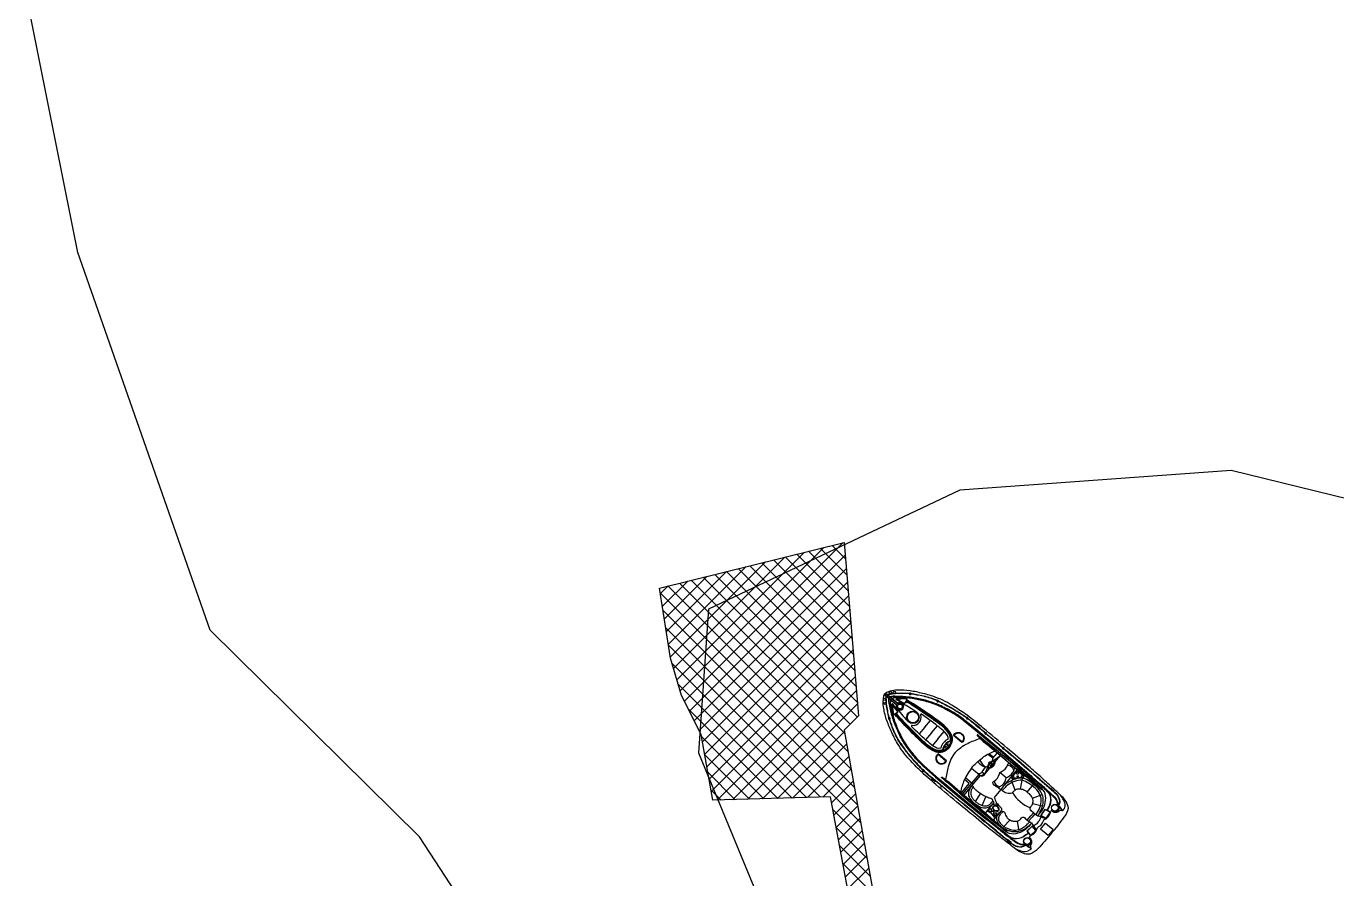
# Model space of a CAD drawing. Header units: metres. Extents: x 284941 to 286951, y 2024447 to 2026344.
# Drawn here: x 285316.8 to 285719, y 2024661.6 to 2024923.3 of the extents above; entities that cross this region are included whole.
import ezdxf

# ---------------------------------------------------------------- set-up
doc = ezdxf.new("R2010")
doc.units = ezdxf.units.M
doc.layers.add('PORT', color=5, linetype='Continuous')
doc.layers.add('village', color=3, linetype='Continuous')

msp = doc.modelspace()

# ---------------------------------------------------------------- linework, layer by layer
at = {"color": 32, "true_color": 0xcd6928}
for p, q in [((285592.56, 2024708.13), (285590.83, 2024706.07)), ((285592.56, 2024708.13), (285594.29, 2024710.2)), ((285594.65, 2024706.38), (285596.46, 2024708.54)), ((285596.74, 2024704.63), (285598.55, 2024706.79)), ((285594.65, 2024706.38), (285592.85, 2024704.23)), ((285596.74, 2024704.63), (285594.93, 2024702.47)), ((285613.44, 2024697.77), (285615.8, 2024699.44)), ((285614.09, 2024697.4), (285615.8, 2024699.44)), ((285611.02, 2024693.73), (285611.96, 2024695.87)), ((285611.02, 2024693.73), (285612.44, 2024695.42)), ((285612.85, 2024696.51), (285612.53, 2024695.62)), ((285613, 2024696.45), (285612.71, 2024695.67)), ((285612.76, 2024695.81), (285613.77, 2024697.01)), ((285613.1, 2024696.8), (285613.94, 2024697.29)), ((285613.18, 2024696.67), (285613.93, 2024697.1)), ((285616.39, 2024689.59), (285621, 2024695.09)), ((285606.97, 2024690.94), (285604.2, 2024687.63)), ((285607.36, 2024690.61), (285604.6, 2024687.3)), ((285610.2, 2024694.41), (285611.02, 2024693.73)), ((285617.59, 2024692.55), (285615.66, 2024694.17)), ((285620.3, 2024688.76), (285619.23, 2024691.75)), ((285621.96, 2024689.07), (285622.54, 2024692.42)), ((285623.99, 2024688.2), (285625.94, 2024690.56)), ((285608.12, 2024685.31), (285609.71, 2024687.66)), ((285610.19, 2024684.09), (285611.36, 2024686.77)), ((285625.64, 2024686.35), (285628.6, 2024687.49)), ((285625.69, 2024684.66), (285628.72, 2024683.97)), ((285633.59, 2024683.1), (285633.66, 2024683.09)), ((285616.85, 2024677.64), (285618.72, 2024679.63)), ((285621.44, 2024676.71), (285620.99, 2024679.29)), ((285624.04, 2024679.55), (285625.14, 2024680.87)), ((285624.46, 2024679.24), (285625.54, 2024680.54)), ((285625.97, 2024681.86), (285625.14, 2024680.87)), ((285626.37, 2024681.53), (285625.54, 2024680.54)), ((285624.44, 2024672.17), (285624.47, 2024672.1))]:
    msp.add_line(p, q, dxfattribs=at)
for points in [[(285631.49, 2024675.56, 0.01736), (285635.4, 2024680.48, 0.12634), (285636.65, 2024683.3, 0.172899), (285634.68, 2024686.89, 0.013884), (285632.15, 2024689.17, 0.008973), (285628.56, 2024692.47, 0.01509), (285624.39, 2024696.16, -0.002245), (285617.85, 2024701.71, 0.003342), (285610.55, 2024707.84, 0.016984), (285605.54, 2024711.78, 0.024546), (285601.52, 2024714.45, 0.067942), (285596.02, 2024717.24, 0.033948), (285591.93, 2024718.47, 0.022001), (285588.05, 2024719.29, 0.042872), (285584.16, 2024719.47, 0.059514), (285581.93, 2024719.13, 0.046364), (285580.88, 2024718.76, 0.104882), (285580.33, 2024718.37, 0.104882)], [(285631.49, 2024675.56, -0.01736), (285627.34, 2024670.84, -0.12634), (285624.79, 2024669.11, -0.172899), (285620.9, 2024670.42, -0.013884), (285618.21, 2024672.51, -0.008973), (285614.33, 2024675.46, -0.01509), (285609.97, 2024678.91, 0.002245), (285603.34, 2024684.38, -0.003342), (285596.02, 2024690.48, -0.016984), (285591.26, 2024694.72, -0.024546), (285587.93, 2024698.2, -0.067942), (285584.2, 2024703.12, -0.033948), (285582.27, 2024706.93, -0.022001), (285580.78, 2024710.61, -0.042872), (285579.91, 2024714.4, -0.059514), (285579.86, 2024716.65, -0.046364), (285580.04, 2024717.75, -0.104882), (285580.33, 2024718.37, -0.104882)], [(285614.52, 2024676.21, 0.006425), (285610.45, 2024679.53, 0.002217), (285603.84, 2024684.98, -0.003368), (285596.44, 2024691.1, -0.024633), (285591.87, 2024695.07, -0.015037), (285589.14, 2024697.99, -0.025439), (285587.7, 2024699.69, -0.013843), (285584.91, 2024703.41, -0.040266), (285582.9, 2024707.27, -0.016729), (285581.55, 2024711.11, -0.029739), (285580.8, 2024715.19, 0.01525), (285580.7, 2024717.13, -0.132389), (285580.75, 2024717.48, -0.028442), (285580.81, 2024717.62, -0.028442)], [(285614.57, 2024676.27, 0.006424), (285610.5, 2024679.59, 0.002217), (285603.89, 2024685.04, -0.003368), (285596.49, 2024691.16, -0.024633), (285591.92, 2024695.12, -0.015038), (285589.2, 2024698.04, -0.025461), (285587.76, 2024699.74, -0.013839), (285584.98, 2024703.46, -0.040238), (285582.97, 2024707.3, -0.016715), (285581.62, 2024711.13, -0.029693), (285580.88, 2024715.19, 0.015234), (285580.78, 2024717.14, -0.134036), (285580.82, 2024717.46, -0.024879), (285580.87, 2024717.57, -0.024879)], [(285627.85, 2024692.15, -0.006425), (285623.87, 2024695.57, -0.002217), (285617.34, 2024701.11, 0.003368), (285610.01, 2024707.32, 0.024633), (285605.3, 2024711.12, 0.015037), (285601.94, 2024713.29, 0.025439), (285600.01, 2024714.41, 0.013843), (285595.86, 2024716.49, 0.040266), (285591.7, 2024717.79, 0.016729), (285587.69, 2024718.45, 0.029739), (285583.54, 2024718.46, -0.01525), (285581.61, 2024718.22, 0.132389), (285581.27, 2024718.11, 0.028442), (285581.15, 2024718.03, 0.028442)], [(285627.8, 2024692.09, -0.006424), (285623.82, 2024695.51, -0.002217), (285617.29, 2024701.06, 0.003368), (285609.96, 2024707.26, 0.024633), (285605.26, 2024711.06, 0.015038), (285601.9, 2024713.22, 0.025461), (285599.97, 2024714.34, 0.013839), (285595.83, 2024716.42, 0.040238), (285591.69, 2024717.72, 0.016715), (285587.68, 2024718.37, 0.029693), (285583.55, 2024718.38, -0.015234), (285581.62, 2024718.14, 0.134036), (285581.31, 2024718.04, 0.024879), (285581.21, 2024717.98, 0.024879)], [(285592.23, 2024696.03, -0.031596), (285589.76, 2024698.56, -0.004928), (285588.27, 2024700.38, -0.02844), (285585.93, 2024703.75, -0.042875), (285584.08, 2024707.43, -0.035347), (285582.63, 2024711.28, -0.024093), (285581.73, 2024715, -0.079837), (285581.5, 2024717.03)], [(285592.28, 2024696.08, -0.031592), (285589.82, 2024698.61, -0.004926), (285588.33, 2024700.43, -0.028436), (285586, 2024703.79, -0.042895), (285584.15, 2024707.46, -0.035363), (285582.71, 2024711.3, -0.024111), (285581.8, 2024715.02, -0.077658), (285581.58, 2024716.97, -0.077658)], [(285592.33, 2024696.14, -0.031588), (285589.88, 2024698.66, -0.004924), (285588.39, 2024700.47, -0.028433), (285586.07, 2024703.83, -0.042917), (285584.22, 2024707.49, -0.035379), (285582.78, 2024711.33, -0.02413), (285581.88, 2024715.03, -0.075408), (285581.65, 2024716.91, -0.075408)], [(285604.42, 2024710.6, 0.031596), (285601.49, 2024712.58, 0.004928), (285599.44, 2024713.73, 0.02844), (285595.71, 2024715.43, 0.042875), (285591.76, 2024716.6, 0.035347), (285587.71, 2024717.35, 0.024093), (285583.89, 2024717.58, 0.079837), (285581.85, 2024717.45)], [(285604.37, 2024710.54, 0.031592), (285601.45, 2024712.51, 0.004926), (285599.4, 2024713.66, 0.028436), (285595.68, 2024715.36, 0.042895), (285591.74, 2024716.53, 0.035363), (285587.7, 2024717.27, 0.024111), (285583.89, 2024717.51, 0.077658), (285581.92, 2024717.38, 0.077658)], [(285604.32, 2024710.47, 0.031588), (285601.41, 2024712.44, 0.004924), (285599.36, 2024713.59, 0.028433), (285595.65, 2024715.29, 0.042917), (285591.72, 2024716.45, 0.035379), (285587.69, 2024717.19, 0.02413), (285583.88, 2024717.43, 0.075408), (285582, 2024717.32, 0.075408)], [(285592.43, 2024696.25, -0.031581), (285590, 2024698.76, -0.00492), (285588.51, 2024700.57, -0.028426), (285586.2, 2024703.91, -0.042959), (285584.36, 2024707.55, -0.035411), (285582.93, 2024711.37, -0.028829), (285582.17, 2024714.48, -0.092336), (285582.21, 2024716.45, -0.080328)], [(285583.77, 2024712.17), (285584.2, 2024712.61, 0.382221), (285584.29, 2024713.28), (285582.79, 2024715.14, 0.786544), (285582.37, 2024715.05), (285582.68, 2024712.49, 0.616464), (285583.77, 2024712.17, 3.844907)], [(285604.23, 2024710.35, 0.031581), (285601.34, 2024712.31, 0.00492), (285599.29, 2024713.45, 0.028426), (285595.6, 2024715.14, 0.042959), (285591.69, 2024716.3, 0.035411), (285587.67, 2024717.04, 0.028829), (285584.48, 2024717.24, 0.092336), (285582.55, 2024716.86, 0.080328)], [(285587.03, 2024716.07), (285586.67, 2024715.57, -0.382221), (285586.03, 2024715.36), (285583.94, 2024716.51, -0.786544), (285583.95, 2024716.94), (285586.53, 2024717.09, -0.616464), (285587.03, 2024716.07, -3.844907)], [(285604.42, 2024710.6), (285606.22, 2024709.23), (285608.27, 2024707.58), (285611.53, 2024704.82), (285616.03, 2024701.06), (285623.17, 2024694.94, 0.002601), (285627.02, 2024691.57, -0.004411), (285630.29, 2024688.72, -0.013009), (285632.45, 2024686.65, -0.113396), (285633.31, 2024685.19, -0.146005), (285633.33, 2024684.16, -1.595219)], [(285604.23, 2024710.35), (285606.04, 2024708.98), (285608.07, 2024707.35), (285611.33, 2024704.59), (285615.83, 2024700.82), (285622.97, 2024694.71, 0.002601), (285626.82, 2024691.34, -0.00441), (285630.09, 2024688.49, -0.002867), (285630.57, 2024688.04, -0.002867)], [(285604.33, 2024710.47), (285606.13, 2024709.1), (285608.17, 2024707.47), (285611.43, 2024704.71), (285615.93, 2024700.94), (285623.07, 2024694.82, 0.002601), (285626.92, 2024691.46, -0.00441), (285630.19, 2024688.6, -0.012997), (285632.34, 2024686.54, -0.113276), (285633.16, 2024685.14, -0.142458), (285633.19, 2024684.23, -0.142458)], [(285604.37, 2024710.53), (285606.18, 2024709.16), (285608.22, 2024707.52), (285611.48, 2024704.76), (285615.98, 2024701), (285623.12, 2024694.88, 0.002601), (285626.97, 2024691.52, -0.004411), (285630.24, 2024688.66, -0.013003), (285632.4, 2024686.59, -0.113337), (285633.24, 2024685.17, -0.144821), (285633.26, 2024684.19, -0.138987)], [(285603.94, 2024703.38), (285601.35, 2024705.55, -0.483063), (285603.99, 2024706.12, -0.50024), (285603.94, 2024703.38, -0.418424)], [(285601.88, 2024700.34, -0.096403), (285605.79, 2024703.15, -0.040538), (285609.54, 2024704.65, -1.92312)], [(285627.19, 2024680.91), (285628.16, 2024682.08, 0.202722), (285629.67, 2024687.05, 0.178768), (285628.5, 2024689.29, -0.010028), (285624.91, 2024692.43, 0.005356), (285618.91, 2024697.53, 0.016605), (285613.96, 2024701.55, -0.018921), (285608.83, 2024705.73, 0.925873), (285608.64, 2024705.56, 0.041202), (285609.47, 2024704.72, 0.024461), (285612.37, 2024702.28, -0.012888), (285617.95, 2024697.56, 0.019359), (285621.28, 2024694.88, -0.002375), (285625.13, 2024691.78, 0.006386), (285627.53, 2024689.74, 0.013656), (285628.51, 2024688.95, 0.862706), (285628.68, 2024689.11, -0.648089)], [(285628.62, 2024689.07, 0.016488), (285628.45, 2024689.23, -0.010023), (285624.85, 2024692.37, 0.005356), (285618.86, 2024697.47, 0.016607), (285613.91, 2024701.49, -0.018921), (285608.78, 2024705.67, -0.01143), (285608.78, 2024705.67, 0.913283), (285608.7, 2024705.6, 0.041174), (285609.52, 2024704.77, 0.024478), (285612.42, 2024702.34, -0.012889), (285618, 2024697.62, 0.019362), (285621.32, 2024694.94, -0.002377), (285625.18, 2024691.84, 0.006391), (285627.58, 2024689.8, 0.013664), (285628.55, 2024689.01, -0.000701), (285628.55, 2024689.01, 0.819976), (285628.62, 2024689.07, 0.819976)], [(285599.25, 2024697.77), (285596.66, 2024699.93, 0.483063), (285596.56, 2024697.24, 0.50024), (285599.25, 2024697.77, 0.418424)], [(285601.88, 2024700.34, 0.096403), (285599.79, 2024695.99, 0.040538), (285598.98, 2024692.03, 1.92312)], [(285607.14, 2024695.93, -0.033687), (285610.73, 2024699.1, -0.051879), (285614.17, 2024700.81, -1.92312)], [(285592.23, 2024696.03), (285593.9, 2024694.49), (285595.87, 2024692.77), (285599.17, 2024690.05), (285603.66, 2024686.28), (285610.95, 2024680.33, -0.002601), (285614.94, 2024677.13, 0.004411), (285618.33, 2024674.42, 0.013009), (285620.75, 2024672.66, 0.113396), (285622.33, 2024672.07, 0.146005), (285623.35, 2024672.24, 1.595219)], [(285592.28, 2024696.08), (285593.95, 2024694.55), (285595.92, 2024692.82), (285599.21, 2024690.1), (285603.71, 2024686.34), (285611, 2024680.39, -0.002601), (285614.99, 2024677.19, 0.004411), (285618.38, 2024674.48, 0.013003), (285620.79, 2024672.72, 0.113337), (285622.34, 2024672.15, 0.144821), (285623.3, 2024672.3, 0.138987)], [(285592.33, 2024696.14), (285594, 2024694.6), (285595.97, 2024692.88), (285599.26, 2024690.16), (285603.76, 2024686.4), (285611.05, 2024680.45, -0.002601), (285615.04, 2024677.25, 0.00441), (285618.42, 2024674.54, 0.012997), (285620.83, 2024672.79, 0.113276), (285622.35, 2024672.22, 0.142458), (285623.26, 2024672.36, 0.142458)], [(285592.44, 2024696.25), (285594.1, 2024694.72), (285596.07, 2024693), (285599.36, 2024690.28), (285603.86, 2024686.52), (285611.14, 2024680.57, -0.002601), (285615.13, 2024677.37, 0.00441), (285618.52, 2024674.66, 0.002867), (285619.04, 2024674.26, 0.002867)], [(285607.14, 2024695.93, 0.033687), (285604.66, 2024691.84, 0.051879), (285603.58, 2024688.16, 1.92312)], [(285606.91, 2024695.56), (285608.61, 2024694.14, 0.462925), (285610.2, 2024694.41), (285611.26, 2024695.85)], [(285615.36, 2024689.5, -0.164009), (285613.52, 2024690.76, -0.407559), (285613.75, 2024691.5, 0.20466), (285615.51, 2024693.8, -0.28657), (285615.98, 2024694.41, 0.198759), (285618.05, 2024696.56, -0.45148), (285618.63, 2024697.04, -1.463971)], [(285615.91, 2024688.95, -0.291269), (285615.36, 2024689.51, -0.299867), (285615.63, 2024689.94, 0.273478), (285617.45, 2024692.18, -0.28657), (285617.92, 2024692.79, 0.198759), (285619.99, 2024694.94, -0.45148), (285620.56, 2024695.42, -1.463971)], [(285625.38, 2024678.75), (285624.49, 2024677.68, -0.202722), (285619.86, 2024675.33, -0.178768), (285617.45, 2024676.08, 0.010028), (285613.72, 2024679.07, -0.005356), (285607.64, 2024684.07, -0.016605), (285602.82, 2024688.24, 0.018921), (285597.8, 2024692.54, -0.925873), (285597.93, 2024692.76, -0.041202), (285598.91, 2024692.09, -0.024461), (285601.82, 2024689.66, 0.012888), (285607.45, 2024685.01, -0.019359), (285610.67, 2024682.21, 0.002375), (285614.4, 2024678.96, -0.006386), (285616.83, 2024676.96, -0.013656), (285617.79, 2024676.14, -0.862706), (285617.65, 2024675.94, 0.648089)], [(285617.69, 2024676, -0.016488), (285617.5, 2024676.14, 0.010023), (285613.77, 2024679.13, -0.005356), (285607.69, 2024684.13, -0.016607), (285602.87, 2024688.29, 0.018921), (285597.85, 2024692.6, 0.01143), (285597.84, 2024692.6, -0.913283), (285597.9, 2024692.69, -0.041174), (285598.86, 2024692.03, -0.024478), (285601.77, 2024689.61, 0.012889), (285607.4, 2024684.95, -0.019362), (285610.62, 2024682.15, 0.002377), (285614.35, 2024678.9, -0.006391), (285616.78, 2024676.9, -0.013664), (285617.74, 2024676.08, 0.000701), (285617.74, 2024676.08, -0.819976), (285617.69, 2024676, -0.819976)], [(285608.61, 2024694.14), (285609.35, 2024693.52, 0.545737), (285610.74, 2024693.96, 0.282905)], [(285609.35, 2024693.52), (285609.62, 2024693.3, 0.516839), (285611.02, 2024693.73, 0.282905)], [(285627.8, 2024692.09, 0.002941), (285630.69, 2024689.6, -0.002014), (285632.53, 2024688, -0.130992), (285633.56, 2024686.58, -0.261832), (285633.58, 2024683.99, -0.261832)], [(285627.85, 2024692.15, 0.002942), (285630.74, 2024689.66, -0.002013), (285632.57, 2024688.06, -0.130442), (285633.62, 2024686.62, -0.261246), (285633.65, 2024683.95, -0.209197)], [(285615.91, 2024688.95), (285613.91, 2024686.56, 0.158322), (285615.81, 2024683.6, -0.417676), (285615.98, 2024682.45), (285613.62, 2024679.63)], [(285627.19, 2024680.91), (285626.69, 2024681.27), (285625.26, 2024682.45, -0.448043), (285625.14, 2024683.68, 0.025561), (285625.62, 2024684.5, 0.15676), (285625.8, 2024685.58, 0.144288), (285625.63, 2024686.38, 0.079427), (285624.68, 2024687.62, 0.054179), (285623.29, 2024688.67, 0.127294), (285621.94, 2024689.07, -0.025195), (285620.98, 2024689.05, 0.112656), (285620.29, 2024688.76, 0.061652), (285619.59, 2024688.14, -0.222278), (285618.9, 2024687.8, -0.049109), (285618.16, 2024687.8, -0.09997), (285617.39, 2024687.97, -0.045992), (285616.4, 2024688.59), (285615.91, 2024688.95)], [(285630.17, 2024682.62, 0.043334), (285630.95, 2024684.25, 0.18333), (285631.07, 2024687.16, 0.123985), (285629.77, 2024688.88, -0.015377), (285628.68, 2024689.93)], [(285630.23, 2024682.58, 0.043195), (285631.02, 2024684.22, 0.183415), (285631.14, 2024687.19, 0.094511), (285630.21, 2024688.58)], [(285634.87, 2024682.48, 0.164393), (285635.52, 2024683.5, 0.188684), (285635.4, 2024685.4, 0.10758), (285633.28, 2024688.18)], [(285611.2, 2024681.74), (285613.29, 2024684.25, -0.406088), (285615.28, 2024684.09)], [(285614.52, 2024676.21, -0.002942), (285617.48, 2024673.81, 0.002013), (285619.38, 2024672.29, 0.130442), (285620.98, 2024671.51, 0.261246), (285623.61, 2024671.95, 0.209197)], [(285614.57, 2024676.27, -0.002941), (285617.53, 2024673.87, 0.002014), (285619.43, 2024672.35, 0.130992), (285621, 2024671.58, 0.261832), (285623.56, 2024672.01, 0.261832)], [(285624.31, 2024675.62, -0.043334), (285622.84, 2024674.56, -0.18333), (285620, 2024673.93, -0.123985), (285618.08, 2024674.9, 0.015377), (285616.85, 2024675.79)], [(285624.36, 2024675.56, -0.043195), (285622.88, 2024674.5, -0.183415), (285619.98, 2024673.85, -0.094511), (285618.44, 2024674.52)], [(285625.27, 2024671.01, -0.164393), (285624.39, 2024670.19, -0.188684), (285622.5, 2024669.98, -0.10758), (285619.38, 2024671.57)]]:
    msp.add_lwpolyline(points, format="xyb", dxfattribs=at)
for points in [[(285583.93, 2024715.01), (285580.33, 2024718.02)], [(285580.33, 2024718.02), (285583.95, 2024714.98)], [(285580.67, 2024718.43), (285584.3, 2024715.39)], [(285584.27, 2024715.42), (285580.67, 2024718.43)], [(285609.4, 2024707.75), (285609.33, 2024707.68), (285608.21, 2024708.62), (285608.28, 2024708.7)], [(285608.33, 2024708.76), (285608.42, 2024708.86), (285609.54, 2024707.92), (285609.45, 2024707.81)], [(285613.51, 2024698.57), (285614.9, 2024700.2)], [(285624.37, 2024695.03), (285624.32, 2024694.98), (285623.24, 2024695.87), (285623.31, 2024695.95)], [(285623.35, 2024696.01), (285623.42, 2024696.08), (285624.49, 2024695.18), (285624.41, 2024695.09)], [(285594.72, 2024692.5), (285594.64, 2024692.4), (285595.76, 2024691.46), (285595.85, 2024691.57)], [(285595.9, 2024691.63), (285595.97, 2024691.7), (285594.85, 2024692.64), (285594.77, 2024692.56)], [(285603.62, 2024688.35), (285603.92, 2024688.1), (285606.22, 2024690.85), (285604.77, 2024692.06)], [(285609.62, 2024693.3), (285607.36, 2024690.61), (285605.04, 2024692.55)], [(285609.22, 2024693.63), (285606.97, 2024690.94)], [(285632.16, 2024688.32), (285632.12, 2024688.28), (285631.04, 2024689.19), (285631.09, 2024689.26)], [(285631.14, 2024689.31), (285631.23, 2024689.42), (285632.31, 2024688.51), (285632.21, 2024688.38)], [(285609.93, 2024679.96), (285609.87, 2024679.89), (285610.94, 2024678.99), (285611.02, 2024679.08)], [(285611.06, 2024679.14), (285611.11, 2024679.2), (285610.04, 2024680.09), (285609.98, 2024680.02)], [(285617.89, 2024673.48), (285617.8, 2024673.37), (285618.89, 2024672.47), (285618.99, 2024672.59)], [(285619.04, 2024672.65), (285619.08, 2024672.69), (285617.99, 2024673.6), (285617.94, 2024673.54)]]:
    msp.add_lwpolyline(points, dxfattribs=at)
for points in [[(285583.63, 2024712.3), (285584.07, 2024712.76, 0.383069), (285584.14, 2024713.17), (285582.62, 2024715.04, 0.853636), (285582.56, 2024715.05), (285582.87, 2024712.52, 0.613527)], [(285586.88, 2024716.19), (285586.51, 2024715.68, -0.383069), (285586.12, 2024715.54), (285584, 2024716.7, -0.853636), (285583.98, 2024716.75), (285586.53, 2024716.9, -0.613527)], [(285603.95, 2024703.58), (285601.55, 2024705.59, -0.460147), (285603.89, 2024706, -0.47706)], [(285599.05, 2024697.73), (285596.65, 2024699.73, 0.460147), (285596.66, 2024697.36, 0.47706)], [(285619.31, 2024692.81, 0.917705), (285619.92, 2024692.31, -0.209704), (285622.52, 2024692.59, 0.850912), (285622.87, 2024693.17), (285621.46, 2024694.35, 0.435659), (285620.71, 2024694.3)]]:
    msp.add_lwpolyline(points, format="xyb", close=True, dxfattribs=at)
for points in [[(285613.12, 2024682.12), (285611.96, 2024682.48), (285612.85, 2024683.31)], [(285629.78, 2024680.08), (285628.21, 2024680.96), (285629.54, 2024682.94), (285631.16, 2024682.1)], [(285629.75, 2024680.18), (285628.32, 2024680.99), (285629.56, 2024682.84), (285631.04, 2024682.07)], [(285613.58, 2024681.74), (285614.14, 2024680.66), (285614.8, 2024681.68)], [(285630.44, 2024674.86), (285628.06, 2024676.85), (285629.62, 2024678.7), (285631.99, 2024676.71)], [(285626.74, 2024676.45), (285625.6, 2024677.84), (285623.88, 2024676.18), (285624.99, 2024674.73)], [(285626.64, 2024676.45), (285625.59, 2024677.72), (285623.98, 2024676.17), (285625, 2024674.85)]]:
    msp.add_lwpolyline(points, close=True, dxfattribs=at)
for centre, radius in [((285582, 2024718.69), 0.349), ((285583.23, 2024718.82), 0.313), ((285580.3, 2024716.67), 0.349), ((285580.4, 2024715.43), 0.313), ((285584.91, 2024714.44), 0.771), ((285585, 2024714.55), 0.771), ((285588.95, 2024711.15), 1.9), ((285588.95, 2024711.15), 1.9), ((285588.95, 2024711.15), 1.74), ((285588.95, 2024711.15), 1.74), ((285599.82, 2024702.74), 0.305), ((285599.15, 2024701.94), 0.305), ((285619.66, 2024692.63), 0.304), ((285621.06, 2024693.96), 0.304), ((285621.09, 2024693.04), 0.197), ((285622.52, 2024693), 0.304), ((285613.7, 2024682.35), 0.163), ((285632.53, 2024683.36), 1.09), ((285632.53, 2024683.36), 1.01), ((285624, 2024673.16), 1.09), ((285624, 2024673.16), 1.01)]:
    msp.add_circle(centre, radius, dxfattribs=at)
for centre, radius, start, end in [((285580.78, 2024717.99), 0.456, 103.9885, 176.1738), ((285580.78, 2024717.99), 0.456, 103.9885, 176.1738), ((285584.91, 2024714.44), 1.13, 149.9651, 122.4146), ((285585, 2024714.55), 1.13, 157.7476, 130.1971), ((285577.68, 2024696.8), 20.14, 51.6829, 66.7537), ((285588.03, 2024718.35), 0.237, 178.4885, 346.0709), ((285588.03, 2024718.35), 0.237, 4.7086, 159.8507), ((285596.54, 2024716.14), 0.237, 167.1003, 321.7345), ((285596.54, 2024716.14), 0.237, 340.3696, 148.4653), ((285581.7, 2024710.78), 0.237, 120.3115, 275.4536), ((285581.7, 2024710.78), 0.237, 294.0914, 101.6738), ((285601.09, 2024724.78), 20.14, 213.4085, 228.4793), ((285589.18, 2024711.05), 2.28, 318.3408, 20.1419), ((285591.51, 2024711.91), 0.202, 54.4188, 200.8865), ((285605.6, 2024710.87), 0.237, 157.4204, 309.6961), ((285605.6, 2024710.87), 0.237, 328.355, 138.7616), ((285588.66, 2024708.5), 0.202, 79.2757, 225.7435), ((285589.09, 2024710.94), 2.28, 260.0203, 321.8215), ((285585.38, 2024702.8), 0.237, 131.697, 299.7926), ((285585.38, 2024702.8), 0.237, 318.4277, 113.0619), ((285600.34, 2024701.25), 2.89, 134.3546, 170.957), ((285600.41, 2024701.14), 2.3, 131.3696, 179.1193), ((285600.41, 2024701.14), 2.15, 131.3696, 182.5767), ((285600.71, 2024701.69), 2.89, 109.2053, 145.8076), ((285600.83, 2024701.64), 2.3, 101.0429, 148.7927), ((285600.83, 2024701.64), 2.15, 97.5855, 148.7927), ((285611.25, 2024706.25), 0.237, 153.7112, 306.2917), ((285611.25, 2024706.25), 0.237, 324.9519, 135.051), ((285610.01, 2024699.17), 3.55, 335.5153, 350.2711), ((285616.69, 2024701.63), 0.237, 151.3031, 307.5522), ((285616.69, 2024701.63), 0.237, 326.1764, 132.6789), ((285592.16, 2024694.81), 0.237, 141.4007, 311.8073), ((285592.16, 2024694.81), 0.237, 330.4662, 122.7418), ((285610.01, 2024699.17), 3.55, 290.7061, 304.0571), ((285612.52, 2024697.03), 0.347, 60.8834, 219.229), ((285613.11, 2024697.71), 1.24, 226.1966, 226.4659), ((285610.01, 2024699.17), 3.55, 310.0302, 314.2701), ((285613.11, 2024697.71), 1.24, 235.6836, 261.6765), ((285611.96, 2024696.34), 1.24, 53.6964, 53.9657), ((285611.96, 2024696.34), 1.24, 18.4857, 46.1258), ((285610.01, 2024699.17), 3.55, 324.9836, 331.3229), ((285613.03, 2024696.61), 0.166, 230.0811, 50.0811), ((285617.8, 2024694.2), 2.24, 16.7056, 84.8531), ((285616.01, 2024692.06), 2.24, 193.2811, 257.4853), ((285597.71, 2024690.07), 0.237, 145.1112, 315.2103), ((285597.71, 2024690.07), 0.237, 333.8705, 126.451), ((285629.08, 2024693.8), 11.17, 210.9806, 248.4532), ((285632.53, 2024683.36), 1.32, 219.4069, 4.3085), ((285632.53, 2024683.36), 1.17, 219.4069, 346.3568), ((285631.65, 2024681.07), 3.52, 23.7498, 64.0854), ((285631.98, 2024680.48), 3.52, 34.7232, 57.9557), ((285611.06, 2024679.19), 3.12, 17.5497, 79.4371), ((285626.1, 2024674.43), 3.52, 216.0768, 256.4124), ((285624, 2024673.16), 1.32, 275.8537, 60.7553), ((285626.74, 2024674.21), 3.52, 222.2065, 245.439), ((285624, 2024673.16), 1.17, 293.8054, 60.7553)]:
    msp.add_arc(centre, radius, start, end, dxfattribs=at)
for start_param, end_param in [(4.712389, 5.232342), (0.830012, 1.576846)]:
    msp.add_ellipse((285612.38, 2024697.22), major_axis=(-3.18, 2.66), ratio=0.425319, start_param=start_param, end_param=end_param, dxfattribs=at)
for centre, major_axis, ratio in [((285613.03, 2024696.61), (0.91, 1.08), 0.533092), ((285614.38, 2024683.19), (-0.8, 0.733), 0.758117)]:
    msp.add_ellipse(centre, major_axis=major_axis, ratio=ratio, dxfattribs=at)
for points, knots in [([(285600.39, 2024703.9), (285600.5, 2024704.42), (285600.5, 2024704.94), (285599.9, 2024706.54), (285598.95, 2024707.54), (285597.13, 2024709.11), (285596.13, 2024709.76), (285593.15, 2024711.83), (285591.18, 2024713.27), (285588.42, 2024715.04), (285587.69, 2024715.49), (285586.96, 2024715.95)], [0.0248254, 0.0248254, 0.0248254, 0.0248254, 0.0474598, 0.0474598, 0.0949196, 0.0949196, 0.1423794, 0.1423794, 0.237299, 0.237299, 0.2709084, 0.2709084, 0.2709084, 0.2709084]), ([(285600.54, 2024703.77), (285600.62, 2024704.05), (285600.79, 2024705.28), (285598.99, 2024708.05), (285595.18, 2024710.55), (285591.1, 2024713.55), (285588.22, 2024715.35), (285587.04, 2024716.08)], [0.0234044, 0.0234044, 0.0234044, 0.0234044, 0.0350942, 0.0739111, 0.138251, 0.2165713, 0.2709084, 0.2709084, 0.2709084, 0.2709084]), ([(285599.86, 2024701.99), (285600.66, 2024703.12), (285601.07, 2024704.5), (285599.87, 2024707.01), (285598.8, 2024708), (285595.71, 2024710.58), (285593.48, 2024711.95), (285589.89, 2024714.38), (285588.49, 2024715.27), (285587.08, 2024716.14)], [0, 0, 0, 0, 0.0508337, 0.0508337, 0.1016674, 0.1016674, 0.2060328, 0.2060328, 0.2709084, 0.2709084, 0.2709084, 0.2709084]), ([(285600.05, 2024701.86), (285600.83, 2024702.97), (285601.31, 2024704.37), (285600.24, 2024706.91), (285599.22, 2024707.91), (285596.23, 2024710.5), (285594.04, 2024711.82), (285590.35, 2024714.36), (285588.79, 2024715.35), (285587.15, 2024716.36)], [0, 0, 0, 0, 0.0480884, 0.0480884, 0.0961768, 0.0961768, 0.1985377, 0.1985377, 0.2704106, 0.2704106, 0.2704106, 0.2704106]), ([(285600.11, 2024701.82), (285600.87, 2024702.89), (285601.39, 2024704.25), (285600.42, 2024706.78), (285599.46, 2024707.79), (285596.51, 2024710.4), (285594.32, 2024711.7), (285590.55, 2024714.32), (285588.89, 2024715.38), (285587.16, 2024716.45)], [0, 0, 0, 0, 0.0462196, 0.0462196, 0.0924392, 0.0924392, 0.1947325, 0.1947325, 0.2709084, 0.2709084, 0.2709084, 0.2709084]), ([(285600.11, 2024701.82), (285599.18, 2024700.88), (285597.94, 2024700.12), (285595.28, 2024700.63), (285594.11, 2024701.4), (285591.02, 2024703.85), (285589.35, 2024705.77), (285586.11, 2024709.02), (285584.78, 2024710.46), (285583.42, 2024711.98)], [0, 0, 0, 0, 0.0462196, 0.0462196, 0.0924392, 0.0924392, 0.1947325, 0.1947325, 0.2709084, 0.2709084, 0.2709084, 0.2709084]), ([(285600.06, 2024701.87), (285599.1, 2024700.91), (285597.81, 2024700.18), (285595.12, 2024700.79), (285593.95, 2024701.61), (285590.88, 2024704.1), (285589.19, 2024706.03), (285586.04, 2024709.21), (285584.79, 2024710.57), (285583.5, 2024712)], [0, 0, 0, 0, 0.0480884, 0.0480884, 0.0961768, 0.0961768, 0.1985377, 0.1985377, 0.2704106, 0.2704106, 0.2704106, 0.2704106]), ([(285599.89, 2024702.03), (285598.92, 2024701.05), (285597.64, 2024700.4), (285594.96, 2024701.13), (285593.79, 2024702.01), (285590.71, 2024704.6), (285588.97, 2024706.56), (285585.94, 2024709.66), (285584.82, 2024710.88), (285583.71, 2024712.11)], [0, 0, 0, 0, 0.0508337, 0.0508337, 0.1016674, 0.1016674, 0.2060328, 0.2060328, 0.2709084, 0.2709084, 0.2709084, 0.2709084]), ([(285598.27, 2024701.04), (285598, 2024700.92), (285596.82, 2024700.54), (285593.77, 2024701.81), (285590.65, 2024705.13), (285586.97, 2024708.62), (285584.69, 2024711.13), (285583.76, 2024712.17)], [0.0234044, 0.0234044, 0.0234044, 0.0234044, 0.0350942, 0.0739111, 0.138251, 0.2165713, 0.2709084, 0.2709084, 0.2709084, 0.2709084]), ([(285598.11, 2024701.18), (285597.61, 2024700.97), (285597.1, 2024700.88), (285595.42, 2024701.19), (285594.27, 2024701.94), (285592.4, 2024703.47), (285591.59, 2024704.33), (285589.02, 2024706.9), (285587.26, 2024708.58), (285585.03, 2024710.99), (285584.45, 2024711.63), (285583.88, 2024712.27)], [0.0248254, 0.0248254, 0.0248254, 0.0248254, 0.0474598, 0.0474598, 0.0949196, 0.0949196, 0.1423794, 0.1423794, 0.237299, 0.237299, 0.2709084, 0.2709084, 0.2709084, 0.2709084]), ([(285599.76, 2024704.42), (285599.94, 2024706.01), (285597.86, 2024707.36), (285595.99, 2024708.95), (285593.37, 2024710.85), (285591.62, 2024712.07)], [0.0313661, 0.0313661, 0.0313661, 0.0313661, 0.1084744, 0.1084744, 0.1920729, 0.1920729, 0.1920729, 0.1920729]), ([(285597.48, 2024701.7), (285595.95, 2024701.24), (285594.26, 2024703.05), (285592.36, 2024704.61), (285590.02, 2024706.85), (285588.52, 2024708.36)], [0.0313661, 0.0313661, 0.0313661, 0.0313661, 0.1084744, 0.1084744, 0.1920729, 0.1920729, 0.1920729, 0.1920729]), ([(285613.84, 2024697.57), (285613.72, 2024697.67), (285613.42, 2024697.66), (285612.44, 2024697.04), (285611.99, 2024695.97), (285612.36, 2024695.43), (285613.22, 2024695.76), (285613.99, 2024696.96), (285614, 2024697.44), (285613.84, 2024697.57)], [0, 0, 0, 0, 1.031451, 1.031451, 2.992455, 2.992455, 4.95346, 4.95346, 6.283185, 6.283185, 6.283185, 6.283185]), ([(285626.69, 2024681.27), (285627.71, 2024682.7), (285628.36, 2024684.2), (285628.29, 2024687.3), (285627.37, 2024688.63), (285624.71, 2024690.77), (285623.32, 2024691.9), (285620.36, 2024691.78), (285618.67, 2024691), (285617.1, 2024689.52), (285616.76, 2024689.08), (285616.4, 2024688.59)], [0, 0, 0, 0, 0.0684102, 0.0684102, 0.1368204, 0.1368204, 0.2052306, 0.2052306, 0.2736407, 0.2736407, 0.2974604, 0.2974604, 0.2974604, 0.2974604]), ([(285613.69, 2024683.82), (285613.45, 2024683.55), (285613.6, 2024682.91), (285614.51, 2024682.27), (285615.06, 2024682.38), (285615.29, 2024683.12), (285614.91, 2024683.76), (285614.12, 2024684.04), (285613.84, 2024683.98), (285613.69, 2024683.82)], [0, 0, 0, 0, 1.743273, 1.743273, 3.486547, 3.486547, 5.22982, 5.22982, 6.283185, 6.283185, 6.283185, 6.283185]), ([(285627.41, 2024678.98), (285627.27, 2024678.81), (285627.03, 2024678.54), (285626.6, 2024678.2), (285626.16, 2024678), (285626.08, 2024677.7), (285626.05, 2024677.59)], [0, 0, 0, 0, 0.00840925, 0.01405459, 0.02148076, 0.02583256, 0.02583256, 0.02583256, 0.02583256]), ([(285627.41, 2024678.98), (285627.54, 2024679.14), (285627.77, 2024679.42), (285628.03, 2024679.9), (285628.15, 2024680.38), (285628.43, 2024680.51), (285628.53, 2024680.56)], [0, 0, 0, 0, 0.00840925, 0.01405459, 0.02148076, 0.02583256, 0.02583256, 0.02583256, 0.02583256])]:
    msp.add_open_spline(points, degree=3, knots=knots, dxfattribs=at)
for points in [[(285612.35, 2024700.02), (285612.8, 2024699.64), (285613.24, 2024699.2), (285613.63, 2024698.68)], [(285608.83, 2024697.53), (285609.43, 2024696.87), (285610.2, 2024696.22), (285611.17, 2024695.74)]]:
    msp.add_open_spline(points, degree=3, dxfattribs=at)
for points in [[(285627.19, 2024680.91), (285628.14, 2024682.38), (285628.8, 2024684.31), (285628.93, 2024686), (285628.42, 2024687.89), (285627.46, 2024689.24), (285625.76, 2024690.7), (285623.8, 2024692.04), (285621.95, 2024692.46), (285619.9, 2024692.02), (285618.27, 2024691.26), (285616.79, 2024690.05), (285615.91, 2024688.95)], [(285607.09, 2024689.29), (285607.27, 2024689.53), (285607.44, 2024689.87), (285607.16, 2024690.08), (285606.71, 2024689.66), (285606.17, 2024688.56), (285606.14, 2024687.09), (285606.92, 2024685.69), (285607.93, 2024684.62), (285609.42, 2024683.68), (285611.08, 2024683.28), (285612.16, 2024683.53), (285613.3, 2024684.41), (285613.67, 2024684.92), (285613.71, 2024685.21), (285613.4, 2024685.31), (285613.16, 2024685.07), (285612.34, 2024684.3), (285611.55, 2024683.97), (285610.64, 2024683.98), (285609.79, 2024684.24), (285608.84, 2024684.78), (285608, 2024685.41), (285607.37, 2024686.15), (285606.85, 2024687.01), (285606.73, 2024688), (285606.93, 2024688.99), (285607.09, 2024689.29)], [(285613.54, 2024685.31), (285613.45, 2024685.69), (285613.2, 2024686.03), (285612.49, 2024686.29), (285611.92, 2024686.5), (285611.05, 2024686.92), (285609.78, 2024687.62), (285609.15, 2024688.05), (285608.53, 2024688.54), (285608.08, 2024688.97), (285607.72, 2024689.4), (285607.39, 2024689.68)], [(285616.39, 2024682.17), (285616.78, 2024682.2), (285617.16, 2024681.81), (285617.36, 2024681.15), (285617.73, 2024680.5), (285618.52, 2024679.76), (285619.21, 2024679.41), (285620.25, 2024679.28), (285621.03, 2024679.3), (285621.85, 2024679.79), (285622.27, 2024680.26), (285622.6, 2024680.56), (285622.95, 2024680.48), (285623.53, 2024680.02), (285624.64, 2024679.14), (285625.22, 2024678.72), (285624.76, 2024678.08), (285623.63, 2024677.09), (285622.62, 2024676.54), (285621.38, 2024676.09), (285620.02, 2024675.98), (285618.81, 2024676.18), (285617.72, 2024676.57), (285616.71, 2024677.1), (285615.78, 2024677.86), (285615, 2024678.8), (285614.76, 2024679.44), (285614.68, 2024680.14), (285614.91, 2024681.12), (285615.27, 2024681.61), (285615.75, 2024682.18), (285616.11, 2024682.42), (285616.39, 2024682.17), (285616.2, 2024681.86), (285615.66, 2024681.25), (285615.3, 2024680.64), (285615.2, 2024679.91), (285615.31, 2024679.27), (285615.75, 2024678.63), (285616.79, 2024677.68), (285617.84, 2024677.12), (285618.88, 2024676.74), (285619.81, 2024676.54), (285620.49, 2024676.54), (285621.33, 2024676.68), (285622.28, 2024677.03), (285622.93, 2024677.4), (285623.6, 2024677.93), (285624.11, 2024678.41), (285624.46, 2024678.77), (285624.74, 2024679.03), (285624.96, 2024678.97)], [(285628.29, 2024678.24), (285628.68, 2024678.75), (285628.88, 2024679.14), (285629.13, 2024679.65), (285629.56, 2024679.89), (285630.37, 2024680.52), (285630.94, 2024681.45), (285631.12, 2024682.02), (285631.3, 2024682.32), (285631.69, 2024682.67)], [(285632.57, 2024682.04), (285633.06, 2024682.06), (285633.84, 2024682.41), (285634.24, 2024682.67), (285634.61, 2024682.64), (285634.87, 2024682.48)], [(285625.38, 2024678.75), (285625.63, 2024678.25), (285626.02, 2024677.63), (285626.86, 2024676.6)], [(285627.19, 2024680.91), (285627.81, 2024680.85), (285628.49, 2024680.58), (285629.65, 2024679.93)], [(285628.29, 2024678.24), (285627.85, 2024677.76), (285627.51, 2024677.5), (285627.05, 2024677.16), (285626.89, 2024676.69), (285626.41, 2024675.78), (285625.59, 2024675.06), (285625.07, 2024674.79), (285624.8, 2024674.55), (285624.53, 2024674.11)], [(285625.3, 2024673.36), (285625.36, 2024672.87), (285625.16, 2024672.03), (285624.98, 2024671.6), (285625.07, 2024671.24), (285625.27, 2024671.01)]]:
    msp.add_spline(points, degree=3, dxfattribs=at)
at = {"layer": 'PORT'}
for p, q in [((285511.2, 2024750.83), (285567.82, 2024764.85)), ((285567.82, 2024764.85), (285572.24, 2024711.64)), ((285514.56, 2024729.28), (285511.2, 2024750.83)), ((285517.93, 2024717.85), (285514.56, 2024729.28)), ((285523.91, 2024705.91), (285517.93, 2024717.85)), ((285572.24, 2024711.64), (285567.82, 2024707.22)), ((285567.82, 2024707.22), (285581.59, 2024630)), ((285527.54, 2024685.67), (285523.91, 2024705.91)), ((285563.65, 2024686.7), (285527.54, 2024685.67)), ((285577.68, 2024611.06), (285563.65, 2024686.7))]:
    msp.add_line(p, q, dxfattribs=at)
at = {"layer": 'PORT', "linetype": 'Continuous'}
for p, q in [((285517.52, 2024719.24), (285561.6, 2024763.31)), ((285518.83, 2024716.06), (285567.56, 2024764.79)), ((285568.65, 2024754.9), (285560.51, 2024763.04)), ((285568.24, 2024759.8), (285564.11, 2024763.93)), ((285567.84, 2024764.69), (285567.71, 2024764.82)), ((285514.49, 2024729.68), (285543.69, 2024758.88)), ((285515.48, 2024726.17), (285549.66, 2024760.35)), ((285516.5, 2024722.7), (285555.63, 2024761.83)), ((285520.33, 2024713.06), (285568.15, 2024760.89)), ((285570.27, 2024735.32), (285546.11, 2024759.48)), ((285569.87, 2024740.21), (285549.71, 2024760.37)), ((285569.46, 2024745.11), (285553.31, 2024761.26)), ((285569.06, 2024750.01), (285556.91, 2024762.15)), ((285513.28, 2024737.45), (285531.76, 2024755.92)), ((285513.89, 2024733.56), (285537.73, 2024757.4)), ((285521.83, 2024710.07), (285568.5, 2024756.74)), ((285571.87, 2024711.27), (285528.12, 2024755.02)), ((285571.9, 2024715.73), (285531.72, 2024755.91)), ((285571.49, 2024720.63), (285535.32, 2024756.8)), ((285571.09, 2024725.52), (285538.92, 2024757.69)), ((285570.68, 2024730.42), (285542.52, 2024758.59)), ((285511.47, 2024749.1), (285513.86, 2024751.49)), ((285512.07, 2024745.22), (285519.83, 2024752.97)), ((285512.68, 2024741.33), (285525.79, 2024754.45)), ((285569.96, 2024695.22), (285513.72, 2024751.46)), ((285568.99, 2024700.68), (285517.32, 2024752.35)), ((285568.02, 2024706.14), (285520.92, 2024753.24)), ((285523.33, 2024707.08), (285568.84, 2024752.59)), ((285569.63, 2024709.02), (285524.52, 2024754.13)), ((285570.94, 2024689.75), (285511.45, 2024749.24)), ((285524.33, 2024703.59), (285569.19, 2024748.45)), ((285571.91, 2024684.29), (285512.27, 2024743.93)), ((285525.01, 2024699.78), (285569.53, 2024744.3)), ((285525.69, 2024695.98), (285569.87, 2024740.16)), ((285572.89, 2024678.82), (285513.1, 2024738.61)), ((285526.38, 2024692.17), (285570.22, 2024736.01)), ((285560.6, 2024686.62), (285513.93, 2024733.29)), ((285527.06, 2024688.36), (285570.56, 2024731.86)), ((285556.24, 2024686.49), (285515.02, 2024727.71)), ((285528.89, 2024685.7), (285570.91, 2024727.72)), ((285533.52, 2024685.84), (285571.25, 2024723.57)), ((285551.87, 2024686.37), (285516.9, 2024721.33)), ((285538.14, 2024685.97), (285571.59, 2024719.42)), ((285542.76, 2024686.1), (285571.94, 2024715.28)), ((285547.51, 2024686.24), (285519.98, 2024713.77)), ((285547.38, 2024686.24), (285567.91, 2024706.76)), ((285543.14, 2024686.11), (285524.03, 2024705.23)), ((285552.01, 2024686.37), (285568.59, 2024702.95)), ((285538.78, 2024685.99), (285525.01, 2024699.75)), ((285556.63, 2024686.5), (285569.27, 2024699.14)), ((285561.25, 2024686.63), (285569.94, 2024695.33)), ((285534.42, 2024685.86), (285526, 2024694.28)), ((285563.99, 2024684.88), (285570.62, 2024691.51)), ((285530.05, 2024685.74), (285526.98, 2024688.81)), ((285564.69, 2024681.09), (285571.3, 2024687.7)), ((285573.86, 2024673.36), (285564.36, 2024682.85)), ((285565.39, 2024677.3), (285571.98, 2024683.89)), ((285566.1, 2024673.52), (285572.66, 2024680.08)), ((285574.83, 2024667.9), (285565.39, 2024677.34)), ((285566.8, 2024669.73), (285573.34, 2024676.27)), ((285575.81, 2024662.43), (285566.41, 2024671.83)), ((285567.5, 2024665.94), (285574.02, 2024672.46)), ((285568.2, 2024662.15), (285574.7, 2024668.65)), ((285576.78, 2024656.97), (285567.43, 2024666.32)), ((285568.91, 2024658.37), (285575.38, 2024664.84))]:
    msp.add_line(p, q, dxfattribs=at)
at = {"layer": 'village', "color": 3}
for p, q in [((285332.59, 2024853.86), (285316.79, 2024932.94)), ((285373.22, 2024737.85), (285332.59, 2024853.86)), ((285686.62, 2024786.95), (285603.37, 2024780.84)), ((285827.27, 2024752.43), (285686.62, 2024786.95)), ((285603.37, 2024780.84), (285526.2, 2024744.35)), ((285526.2, 2024744.35), (285523.11, 2024700.22)), ((285437.52, 2024674.48), (285373.22, 2024737.85)), ((285523.11, 2024700.22), (285553.17, 2024627.52)), ((285485.68, 2024600.82), (285437.52, 2024674.48))]:
    msp.add_line(p, q, dxfattribs=at)

doc.saveas('drawing.dxf')
